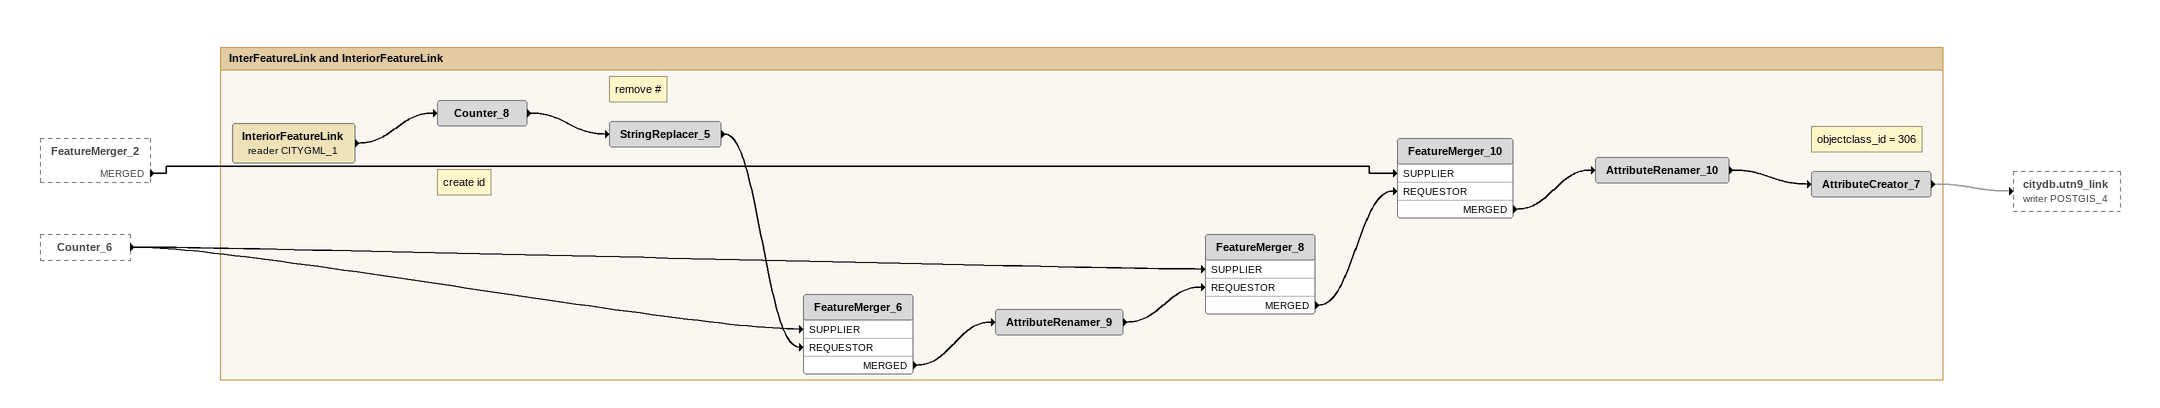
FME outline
FeatureMerger_2 [outside]
    MERGED -> FeatureMerger_10 [SUPPLIER]
Counter_6 [outside]
    -> FeatureMerger_6 [SUPPLIER]
    -> FeatureMerger_8 [SUPPLIER]

Bookmark: InterFeatureLink and InteriorFeatureLink
InteriorFeatureLink (reader CITYGML_1)
    -> Counter_8
Note: create id
Counter_8
    -> StringReplacer_5
Note: remove #
StringReplacer_5
    -> FeatureMerger_6 [REQUESTOR]
FeatureMerger_6
    MERGED -> AttributeRenamer_9
AttributeRenamer_9
    -> FeatureMerger_8 [REQUESTOR]
FeatureMerger_8
    MERGED -> FeatureMerger_10 [REQUESTOR]
FeatureMerger_10
    MERGED -> AttributeRenamer_10
AttributeRenamer_10
    -> AttributeCreator_7
Note: objectclass_id = 306
AttributeCreator_7
    -> citydb.utn9_link (writer POSTGIS_4) [off]
